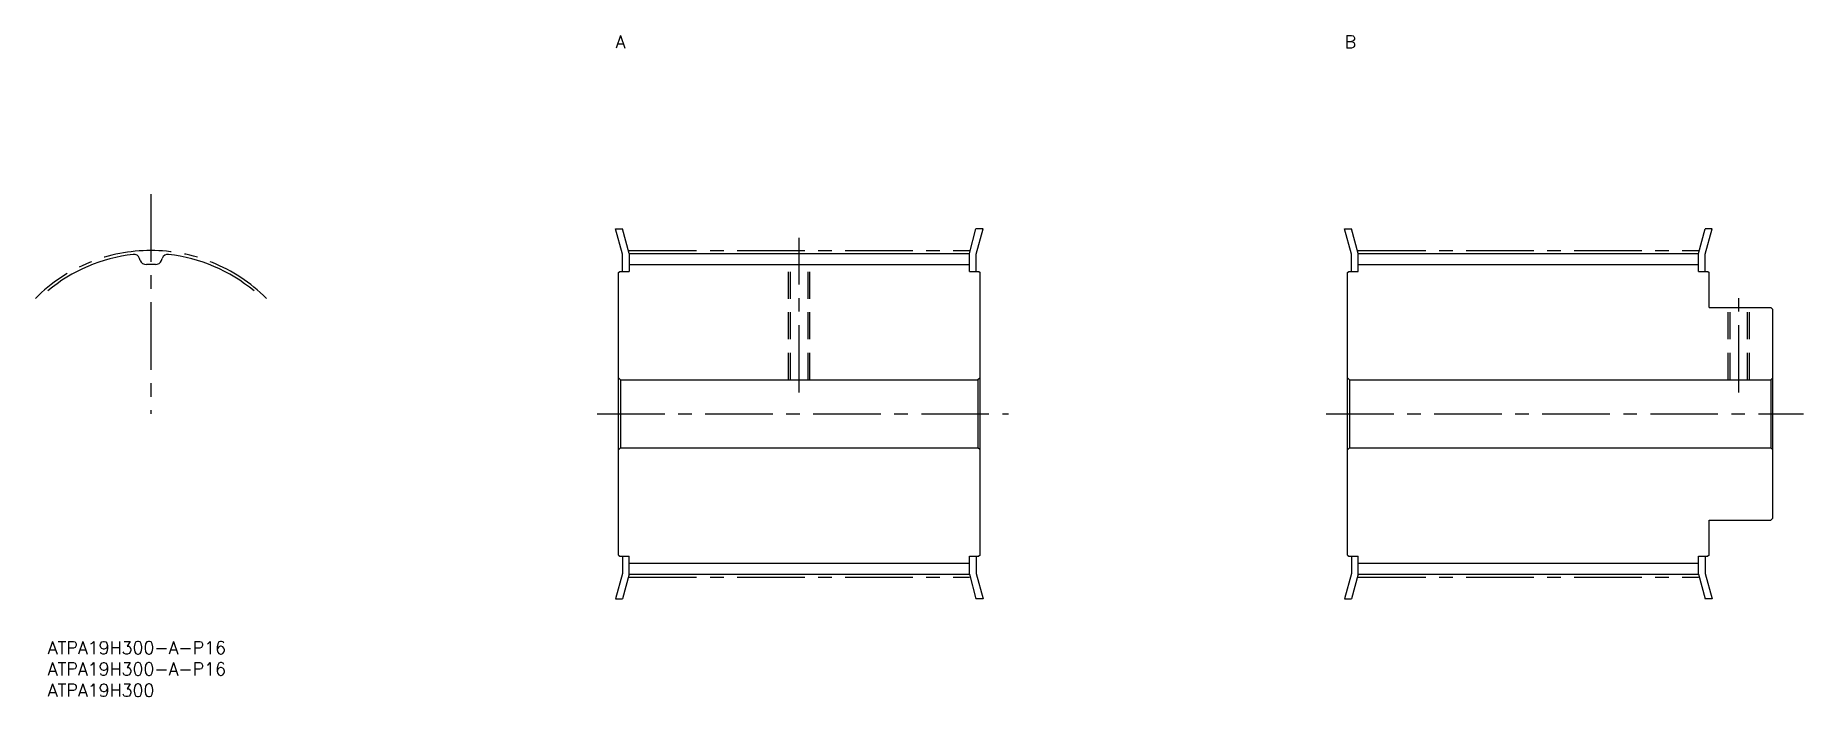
# Model space of a CAD drawing. Extents: x -3 to 413, y -13 to 143.
import ezdxf

# ---------------------------------------------------------------- set-up
doc = ezdxf.new("R2010")
doc.units = 0
doc.header["$LTSCALE"] = 0.5
doc.linetypes.add('CENTER', pattern=[50.8, 31.75, -6.35, 6.35, -6.35])
doc.linetypes.add('DASHED', pattern=[19.05, 12.7, -6.35])
for name, color, linetype in [('MSM_CENTER', 1, 'CENTER'), ('MSM_CONTINUOUS', 7, 'CONTINUOUS'), ('MSM_DASHED', 4, 'DASHED'), ('MSM_PART_NUMBER', 7, 'CONTINUOUS')]:
    doc.layers.add(name, color=color, linetype=linetype)
doc.styles.get("Standard").update_dxf_attribs({"font": 'txt.shx', "height": 3, "bigfont": 'bigfont.shx'})

# ---------------------------------------------------------------- blocks, each defined once
blk = doc.blocks.new('*U36')
at = {"layer": 'MSM_PART_NUMBER'}
blk.add_text('ATPA19H300-A-P16', height=3, dxfattribs=at).set_placement((0, -3))
blk = doc.blocks.new('*U37')
at = {"layer": 'MSM_PART_NUMBER'}
blk.add_text('ATPA19H300-A-P16', height=3, dxfattribs=at).set_placement((0, -8))
blk = doc.blocks.new('*U39')
at = {"layer": 'MSM_PART_NUMBER'}
blk.add_text('ATPA19H300', height=3, dxfattribs=at).set_placement((0, -13))
blk = doc.blocks.new('*U40')
at = {"layer": 'MSM_PART_NUMBER'}
blk.add_text('A', height=3, dxfattribs=at).set_placement((133.49, 139.5))
blk = doc.blocks.new('*U41')
at = {"layer": 'MSM_PART_NUMBER'}
blk.add_text('B', height=3, dxfattribs=at).set_placement((304.9, 139.5))

msp = doc.modelspace()

# ---------------------------------------------------------------- linework, layer by layer
at = {"layer": 'MSM_CENTER'}
for p, q in [((24.25, 105.14), (24.25, 53.5)), ((136.7, 91.91), (216.7, 91.91)), ((176.7, 58.5), (176.7, 94.9)), ((308.11, 91.91), (388.11, 91.91)), ((397.61, 58.5), (397.61, 81.5)), ((129.2, 53.5), (225.91, 53.5)), ((300.61, 53.5), (412.85, 53.5)), ((136.7, 15.09), (216.7, 15.09)), ((308.11, 15.09), (388.11, 15.09))]:
    msp.add_line(p, q, dxfattribs=at)
msp.add_arc((24.25, 53.5), 38.4, 45, 135, dxfattribs=at)
at = {"layer": 'MSM_CONTINUOUS'}
for p, q in [((135.1, 91.01), (133.49, 97)), ((133.49, 97), (135.15, 97)), ((136.7, 91.22), (135.15, 97)), ((216.7, 91.22), (218.25, 97)), ((219.9, 97), (218.25, 97)), ((218.3, 91.01), (219.9, 97)), ((306.51, 91.01), (304.9, 97)), ((304.9, 97), (306.56, 97)), ((308.11, 91.22), (306.56, 97)), ((388.11, 91.22), (389.66, 97)), ((391.31, 97), (389.66, 97)), ((389.71, 91.01), (391.31, 97)), ((21.76, 89.58), (21.58, 90.06)), ((26.74, 89.58), (26.91, 90.06)), ((135.1, 87), (135.1, 91.01)), ((136.7, 91.22), (216.7, 91.22)), ((136.7, 91.22), (136.7, 87)), ((136.7, 88.63), (216.7, 88.63)), ((216.7, 87), (216.7, 91.22)), ((218.3, 87), (218.3, 91.01)), ((306.51, 87), (306.51, 91.01)), ((308.11, 91.22), (388.11, 91.22)), ((308.11, 87), (308.11, 91.22)), ((308.11, 88.63), (388.11, 88.63)), ((388.11, 87), (388.11, 91.22)), ((389.71, 87), (389.71, 91.01)), ((134.2, 86.7), (134.5, 87)), ((134.2, 20.3), (134.2, 86.7)), ((134.5, 87), (136.7, 87)), ((216.7, 87), (218.9, 87)), ((218.9, 87), (219.2, 86.7)), ((219.2, 20.3), (219.2, 86.7)), ((305.61, 86.7), (305.91, 87)), ((305.61, 20.3), (305.61, 86.7)), ((305.91, 87), (308.11, 87)), ((388.11, 87), (390.31, 87)), ((390.31, 87), (390.61, 86.7)), ((390.61, 78.5), (390.61, 86.7)), ((390.61, 78.5), (405.11, 78.5)), ((405.11, 78.5), (405.61, 78)), ((405.61, 29), (405.61, 78)), ((134.2, 62), (134.7, 61.5)), ((134.7, 61.5), (218.7, 61.5)), ((134.7, 61.5), (134.7, 45.5)), ((219.2, 62), (218.7, 61.5)), ((218.7, 61.5), (218.7, 45.5)), ((305.61, 62), (306.11, 61.5)), ((306.11, 61.5), (306.11, 45.5)), ((306.11, 61.5), (405.11, 61.5)), ((405.11, 61.5), (405.61, 62)), ((405.11, 61.5), (405.11, 45.5)), ((134.2, 45), (134.7, 45.5)), ((134.7, 45.5), (218.7, 45.5)), ((219.2, 45), (218.7, 45.5)), ((305.61, 45), (306.11, 45.5)), ((306.11, 45.5), (405.11, 45.5)), ((405.11, 45.5), (405.61, 45)), ((390.61, 28.5), (405.11, 28.5)), ((390.61, 20.3), (390.61, 28.5)), ((405.11, 28.5), (405.61, 29)), ((134.2, 20.3), (134.5, 20)), ((134.5, 20), (136.7, 20)), ((135.1, 20), (135.1, 15.99)), ((136.7, 15.78), (136.7, 20)), ((136.7, 18.37), (216.7, 18.37)), ((216.7, 15.78), (216.7, 20)), ((216.7, 20), (218.9, 20)), ((218.3, 20), (218.3, 15.99)), ((219.2, 20.3), (218.9, 20)), ((305.61, 20.3), (305.91, 20)), ((305.91, 20), (308.11, 20)), ((306.51, 20), (306.51, 15.99)), ((308.11, 15.78), (308.11, 20)), ((308.11, 18.37), (388.11, 18.37)), ((388.11, 15.78), (388.11, 20)), ((388.11, 20), (390.31, 20)), ((389.71, 20), (389.71, 15.99)), ((390.61, 20.3), (390.31, 20)), ((135.1, 15.99), (133.49, 10)), ((136.7, 15.78), (135.15, 10)), ((136.7, 15.78), (216.7, 15.78)), ((216.7, 15.78), (218.25, 10)), ((218.3, 15.99), (219.9, 10)), ((306.51, 15.99), (304.9, 10)), ((308.11, 15.78), (306.56, 10)), ((308.11, 15.78), (388.11, 15.78)), ((388.11, 15.78), (389.66, 10)), ((389.71, 15.99), (391.31, 10)), ((133.49, 10), (135.15, 10)), ((219.9, 10), (218.25, 10)), ((304.9, 10), (306.56, 10)), ((391.31, 10), (389.66, 10))]:
    msp.add_line(p, q, dxfattribs=at)
for centre, radius, start, end in [((24.25, 53.5), 37.72, 96.3262, 130), ((20.25, 89.58), 1.42, 20, 96.3262), ((23.14, 90.08), 1.47, 200, 271.7346), ((24.25, 53.5), 35.13, 88.2654, 91.7346), ((25.35, 90.08), 1.47, 268.2654, 340), ((28.25, 89.58), 1.42, 83.6738, 160), ((24.25, 53.5), 37.72, 50, 83.6738)]:
    msp.add_arc(centre, radius, start, end, dxfattribs=at)
at = {"layer": 'MSM_DASHED'}
for p, q in [((174.2, 61.5), (174.2, 88.63)), ((174.63, 61.5), (174.63, 88.63)), ((178.76, 61.5), (178.76, 88.63)), ((179.2, 61.5), (179.2, 88.63)), ((395.11, 61.5), (395.11, 78.5)), ((395.54, 61.5), (395.54, 78.5)), ((399.67, 61.5), (399.67, 78.5)), ((400.11, 61.5), (400.11, 78.5))]:
    msp.add_line(p, q, dxfattribs=at)

# ---------------------------------------------------------------- block references
at = {"layer": 'MSM_CONTINUOUS'}
for name in ['*U40', '*U41', '*U36', '*U37', '*U39']:
    msp.add_blockref(name, (0, 0), dxfattribs=at)

doc.saveas('drawing.dxf')
